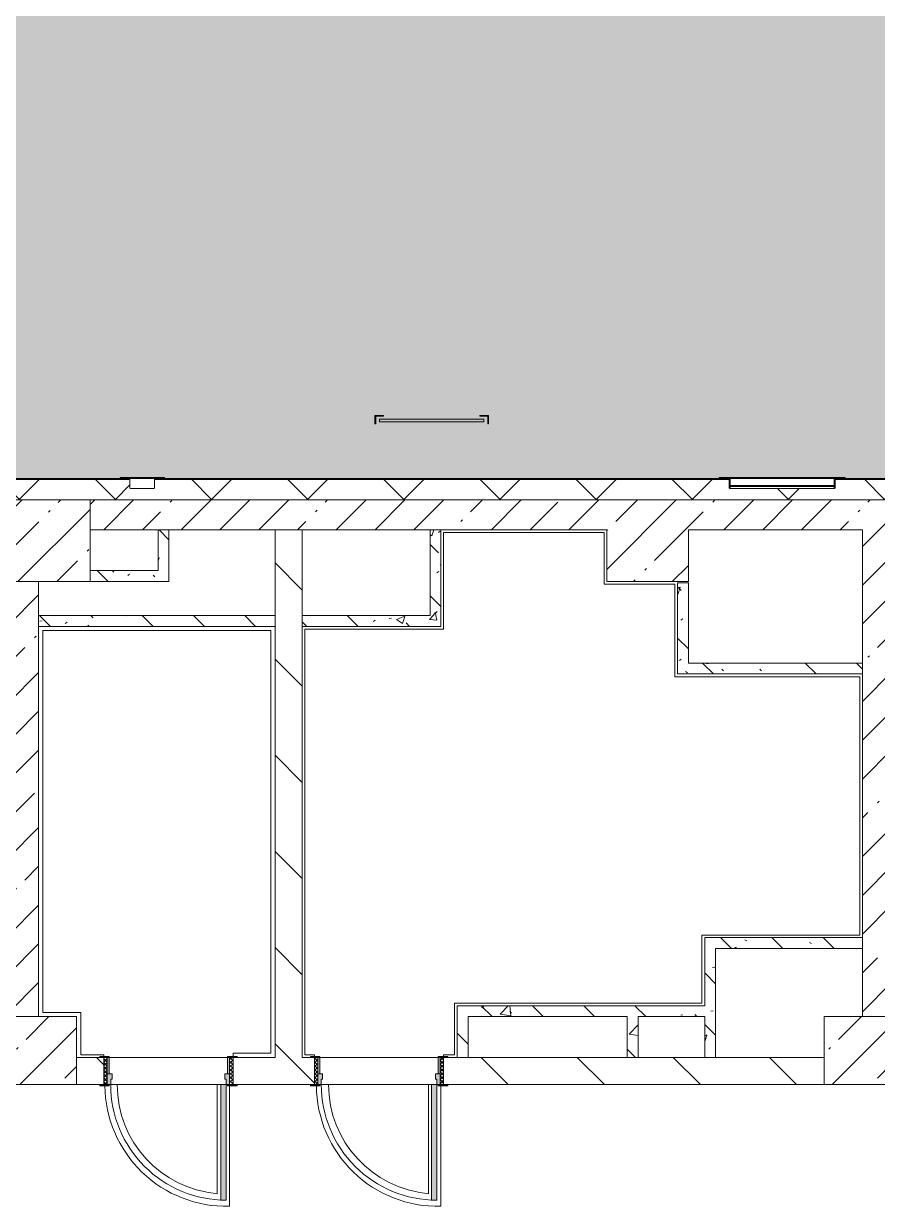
# Model space of a CAD drawing. Header units: millimetres. Extents: x -8624 to 200327, y -8553 to 29000.
# Drawn here: x 13821 to 20100, y 10005 to 18702 of the extents above; entities that cross this region are included whole.
import ezdxf

# ---------------------------------------------------------------- set-up
doc = ezdxf.new("R2010")
doc.units = ezdxf.units.MM
for name, color, linetype, lineweight in [('A-DETL', 7, 'Continuous', 5), ('A-GENM', 7, 'Continuous', 5), ('A-WALL', 7, 'Continuous', 5), ('A-WALL-3', 7, 'Continuous', 9), ('I-WALL', 7, 'Continuous', 5), ('S-COLS', 7, 'Continuous', 5)]:
    doc.layers.add(name, color=color, linetype=linetype, lineweight=lineweight)
doc.layers.add('A-DETL-GENF-1', color=7, linetype='Continuous', lineweight=9, true_color=0xc0c0c0, transparency=0.4)
for name, color, linetype, lineweight, true_color in [('A-DOOR-1', 7, 'Continuous', 5, 0xaaaaaa), ('A-DOOR-2', 7, 'Continuous', 5, 0xe2e2e2), ('A-DOOR-FRAM-1', 7, 'Continuous', 5, 0xe2e2e2), ('A-DOOR-FRAM-2', 7, 'Continuous', 5, 0xaaaaaa), ('A-FLOR-2', 7, 'Continuous', 5, 0xaaaaaa), ('A-GENM-1', 7, 'Continuous', 5, 0x737373), ('A-WALL-1', 7, 'Continuous', 5, 0x737373), ('I-WALL-3', 7, 'Continuous', 5, 0x787878)]:
    doc.layers.add(name, color=color, linetype=linetype, lineweight=lineweight, true_color=true_color)
pattern_1 = [(135, (0, 0), (-353.553, -353.553), [])]
pattern_2 = [(135, (1826.41, 164.685), (-14.14214, -14.14214), []), (225, (1826.41, 164.685), (14.14214, -14.14214), [])]
pattern_3 = [(45, (-296.384, 164.685), (-14.1421, 14.1421), []), (135, (-296.384, 164.685), (-14.1421, -14.1421), [])]
pattern_4 = [(45, (0, 0), (-285.123, 285.123), []), (45, (285.12, 0), (-285.123, 285.123), [504.031, -100.806, 16.764, -84.042])]
pattern_5 = [(135, (0, 0), (-377.171, -377.171), [533.4, -88.9, 17.78, -88.9]), (135, (0, 376.94), (-377.171, -377.171), []), (50, (0, 0), (637.645, -55.787), [66.675, -733.425]), (355, (0, 0), (-123.35, 668.7), [53.34, -586.74]), (100.451, (53.14, -4.65), (514.299, 612.908), [56.665, -623.315]), (46.184, (0, 177.8), (948.776, -147.15), [100.012, -1100.137]), (96.636, (79.1, 165.5), (830.91, 865.997), [84.998, -934.973]), (351.184, (0, 177.8), (830.918, 865.99), [80.01, -880.11]), (21, (88.9, 133.35), (530.651, -357.928), [66.675, -733.425]), (326, (88.9, 133.35), (216.308, 644.658), [53.34, -586.74]), (71.451, (133.1, 103.5), (746.96, 286.724), [56.665, -623.315]), (37.5, (0, 0), (10.8105, 295.9426), [16.764, -562.864, 16.764, -578.866, -588.962]), (37.5, (0, 0), (10.8105, 295.9426), [-1175.258, 16.764, -572.198]), (7.5, (0, 0), (233.869, 350.6318), [16.764, -322.834, 16.764, -549.529, -224.472]), (7.5, (0, 0), (233.869, 350.6318), [-905.891, 16.764, -207.708]), (327.5, (-198.25, 0), (474.5678, -20.0513), [16.764, -205.486, 16.764, -676.656, -920.115]), (327.5, (-198.25, 0), (474.5678, -20.0513), [-915.67, 16.764, -903.351]), (317.5, (-287.15, 0), (518.452, 88.9934), [16.764, -272.161, 16.764, -443.738, -653.415]), (317.5, (-287.15, 0), (518.452, 88.9934), [-749.427, 16.764, -636.651])]

# ---------------------------------------------------------------- blocks, each defined once
blk = doc.blocks.new('BSC_Колонна _Прямоугольная - 600х600-V16-3_1_2_птичка копия 1')
at = {"layer": 'S-COLS'}
h = blk.add_hatch(dxfattribs=at)
h.set_pattern_fill('FP_19', color=256, style=0, pattern_type=2)
h.set_pattern_definition([(45, (-14010, -14900), (-285.123, 285.123), []), (45, (-13724.88, -14900), (-285.123, 285.123), [504.031, -100.806, 16.764, -84.042])])
h.paths.add_polyline_path([(-300, -300), (300, -300), (300, 300), (-300, 300), (-300, 87)])
for p, q in [((300, 300), (-300, 300)), ((-300, 300), (-300, -300)), ((300, -300), (300, 300)), ((-300, -300), (300, -300))]:
    blk.add_line(p, q, dxfattribs=at)
blk = doc.blocks.new('110_Дверь_СКБ_1Ст_Внутренняя1 - Д-7_п__950x2100h_Туалет EW30-32897972-3_1_2_птичка копия 1')
at = {"layer": 'A-DOOR-1'}
h = blk.add_hatch(dxfattribs=at)
h.set_pattern_fill('FP_29', color=256, style=0, pattern_type=2)
h.set_pattern_definition(pattern_2)
h.paths.add_polyline_path([(487.5, 100), (462.5, 100), (462.5, -100), (487.5, -100), (487.5, 27.8)])
at = {"layer": 'A-DOOR-2'}
h = blk.add_hatch(color=256, dxfattribs=at)
h.paths.add_polyline_path([(462.5, 100), (437.5, 100), (437.5, 60), (427.5, 60), (427.5, 20), (462.5, 20), (462.5, 27.8)])
h.paths.add_polyline_path([(-437.5, 100), (-437.5, 20), (-402.5, 20), (-402.5, 60), (-412.5, 60), (-412.5, 100)])
at = {"layer": 'A-DOOR-FRAM-1'}
for points in [[(-412.5, 950), (-412.5, 100), (-372.5, 100), (-372.5, 950)], [(-492.5, 108), (-492.5, 100), (-422.5, 100), (-422.5, 108)], [(517.5, 108), (447.5, 108), (447.5, 100), (517.5, 100)], [(-422.5, 20), (-437.5, 20), (-437.5, -100), (-422.5, -100)], [(462.5, 20), (447.5, 20), (447.5, -100), (462.5, -100)], [(-492.5, -100), (-492.5, -108), (-422.5, -108), (-422.5, -100)], [(447.5, -100), (447.5, -108), (517.5, -108), (517.5, -100)]]:
    blk.add_hatch(color=256, dxfattribs=at).paths.add_polyline_path(points)
at = {"layer": 'A-DOOR-FRAM-2'}
h = blk.add_hatch(dxfattribs=at)
h.set_pattern_fill('FP_30', color=256, style=0, pattern_type=2)
h.set_pattern_definition(pattern_3)
h.paths.add_polyline_path([(-437.5, 100), (-462.5, 100), (-462.5, -100), (-437.5, -100), (-437.5, 27.8)])
at = {"layer": 'A-DOOR-1'}
for p, q in [((-412.5, 950), (-412.5, 100)), ((-372.5, 950), (-412.5, 950)), ((-372.5, 100), (-372.5, 950)), ((-412.5, 100), (-372.5, 100))]:
    blk.add_line(p, q, dxfattribs=at)
blk.add_arc((-412.5, 100), 850, 360, 90, dxfattribs=at)
at = {"layer": 'A-DOOR-FRAM-2'}
for p, q in [((-422.5, 108), (-492.5, 108)), ((-492.5, 108), (-492.5, 100)), ((-492.5, 100), (-422.5, 100)), ((-437.5, 100), (-462.5, 100)), ((-462.5, 100), (-462.5, -100)), ((-412.5, 100), (-437.5, 100)), ((-437.5, 100), (-437.5, 20)), ((-437.5, -100), (-437.5, 100)), ((-422.5, 100), (-437.5, 100)), ((-437.5, 100), (-437.5, 99)), ((-437.5, 99), (-422.5, 99)), ((-422.5, 100), (-422.5, 108)), ((-422.5, 99), (-422.5, 100)), ((-412.5, 60), (-412.5, 100)), ((437.5, 100), (437.5, 60)), ((462.5, 100), (437.5, 100)), ((517.5, 108), (447.5, 108)), ((447.5, 108), (447.5, 100)), ((462.5, 100), (447.5, 100)), ((447.5, 100), (447.5, 99)), ((447.5, 100), (517.5, 100)), ((447.5, 99), (462.5, 99)), ((462.5, 20), (462.5, 100)), ((487.5, 100), (462.5, 100)), ((462.5, 100), (462.5, -100)), ((462.5, 99), (462.5, 100)), ((487.5, -100), (487.5, 100)), ((517.5, 100), (517.5, 108)), ((-437.5, 20), (-402.5, 20)), ((-422.5, 20), (-437.5, 20)), ((-437.5, 20), (-437.5, -100)), ((-422.5, -100), (-422.5, 20)), ((-402.5, 60), (-412.5, 60)), ((-402.5, 20), (-402.5, 60)), ((437.5, 60), (427.5, 60)), ((427.5, 60), (427.5, 20)), ((427.5, 20), (462.5, 20)), ((462.5, 20), (447.5, 20)), ((447.5, 20), (447.5, -100)), ((462.5, -100), (462.5, 20)), ((-422.5, -100), (-492.5, -100)), ((-492.5, -100), (-492.5, -108)), ((-492.5, -108), (-422.5, -108)), ((-462.5, -100), (-437.5, -100)), ((-437.5, -100), (-422.5, -100)), ((-422.5, -108), (-422.5, -100)), ((447.5, -100), (462.5, -100)), ((517.5, -100), (447.5, -100)), ((447.5, -100), (447.5, -108)), ((447.5, -108), (517.5, -108)), ((462.5, -100), (487.5, -100)), ((517.5, -108), (517.5, -100))]:
    blk.add_line(p, q, dxfattribs=at)
blk = doc.blocks.new('110_Дверь_СКБ_1Ст_Внутренняя1 - Д-7_п__950x2100h_Туалет-32491181-3_1_2_птичка копия 1')
at = {"layer": 'A-DOOR-1'}
h = blk.add_hatch(dxfattribs=at)
h.set_pattern_fill('FP_29', color=256, style=0, pattern_type=2)
h.set_pattern_definition(pattern_2)
h.paths.add_polyline_path([(487.5, 100), (462.5, 100), (462.5, -100), (487.5, -100)])
at = {"layer": 'A-DOOR-2'}
h = blk.add_hatch(color=256, dxfattribs=at)
h.paths.add_polyline_path([(437.5, 100), (437.5, 60), (427.5, 60), (427.5, 20), (462.5, 20), (462.5, 100)])
h.paths.add_polyline_path([(-437.5, 100), (-437.5, 20), (-402.5, 20), (-402.5, 60), (-412.5, 60), (-412.5, 100)])
at = {"layer": 'A-DOOR-FRAM-1'}
for points in [[(-412.5, 950), (-412.5, 100), (-372.5, 100), (-372.5, 950)], [(-492.5, 108), (-492.5, 100), (-422.5, 100), (-422.5, 108)], [(517.5, 108), (447.5, 108), (447.5, 100), (517.5, 100)], [(-422.5, 20), (-437.5, 20), (-437.5, -100), (-422.5, -100)], [(462.5, 20), (447.5, 20), (447.5, -100), (462.5, -100)], [(-492.5, -100), (-492.5, -108), (-422.5, -108), (-422.5, -100)], [(447.5, -100), (447.5, -108), (517.5, -108), (517.5, -100)]]:
    blk.add_hatch(color=256, dxfattribs=at).paths.add_polyline_path(points)
at = {"layer": 'A-DOOR-FRAM-2'}
h = blk.add_hatch(dxfattribs=at)
h.set_pattern_fill('FP_30', color=256, style=0, pattern_type=2)
h.set_pattern_definition(pattern_3)
h.paths.add_polyline_path([(-437.5, 100), (-462.5, 100), (-462.5, -100), (-437.5, -100), (-437.5, 27.8)])
at = {"layer": 'A-DOOR-1'}
for p, q in [((-412.5, 950), (-412.5, 100)), ((-372.5, 950), (-412.5, 950)), ((-372.5, 100), (-372.5, 950)), ((-412.5, 100), (-372.5, 100))]:
    blk.add_line(p, q, dxfattribs=at)
blk.add_arc((-412.5, 100), 850, 360, 90, dxfattribs=at)
at = {"layer": 'A-DOOR-FRAM-2'}
for p, q in [((-422.5, 108), (-492.5, 108)), ((-492.5, 108), (-492.5, 100)), ((-492.5, 100), (-422.5, 100)), ((-437.5, 100), (-462.5, 100)), ((-462.5, 100), (-462.5, -100)), ((-412.5, 100), (-437.5, 100)), ((-437.5, 100), (-437.5, 20)), ((-437.5, -100), (-437.5, 100)), ((-422.5, 100), (-437.5, 100)), ((-437.5, 100), (-437.5, 99)), ((-437.5, 99), (-422.5, 99)), ((-422.5, 100), (-422.5, 108)), ((-422.5, 99), (-422.5, 100)), ((-412.5, 60), (-412.5, 100)), ((437.5, 100), (437.5, 60)), ((462.5, 100), (437.5, 100)), ((517.5, 108), (447.5, 108)), ((447.5, 108), (447.5, 100)), ((462.5, 100), (447.5, 100)), ((447.5, 100), (447.5, 99)), ((447.5, 100), (517.5, 100)), ((447.5, 99), (462.5, 99)), ((462.5, 20), (462.5, 100)), ((487.5, 100), (462.5, 100)), ((462.5, 100), (462.5, -100)), ((462.5, 99), (462.5, 100)), ((487.5, -100), (487.5, 100)), ((517.5, 100), (517.5, 108)), ((-437.5, 20), (-402.5, 20)), ((-422.5, 20), (-437.5, 20)), ((-437.5, 20), (-437.5, -100)), ((-422.5, -100), (-422.5, 20)), ((-402.5, 60), (-412.5, 60)), ((-402.5, 20), (-402.5, 60)), ((437.5, 60), (427.5, 60)), ((427.5, 60), (427.5, 20)), ((427.5, 20), (462.5, 20)), ((462.5, 20), (447.5, 20)), ((447.5, 20), (447.5, -100)), ((462.5, -100), (462.5, 20)), ((-422.5, -100), (-492.5, -100)), ((-492.5, -100), (-492.5, -108)), ((-492.5, -108), (-422.5, -108)), ((-462.5, -100), (-437.5, -100)), ((-437.5, -100), (-422.5, -100)), ((-422.5, -108), (-422.5, -100)), ((447.5, -100), (462.5, -100)), ((517.5, -100), (447.5, -100)), ((447.5, -100), (447.5, -108)), ((447.5, -108), (517.5, -108)), ((462.5, -100), (487.5, -100)), ((517.5, -108), (517.5, -100))]:
    blk.add_line(p, q, dxfattribs=at)
blk = doc.blocks.new('BSC_Колонна _Прямоугольная - 500х500-V52-3_1_2_птичка копия 1')
at = {"layer": 'S-COLS'}
h = blk.add_hatch(dxfattribs=at)
h.set_pattern_fill('FP_62', color=256, style=0, pattern_type=2)
h.set_pattern_definition([(45, (-19960, -11150), (-285.123, 285.123), []), (45, (-19674.88, -11150), (-285.123, 285.123), [504.031, -100.806, 16.764, -84.042])])
h.paths.add_polyline_path([(-250, -250), (250, -250), (250, 250), (-250, 250)])
for p, q in [((250, 250), (-250, 250)), ((-250, 250), (-250, -250)), ((250, -250), (250, 250)), ((-250, -250), (250, -250))]:
    blk.add_line(p, q, dxfattribs=at)
blk = doc.blocks.new('BSC_Колонна _Прямоугольная - 500х500-V114-3_1_2_птичка копия 1')
at = {"layer": 'S-COLS'}
h = blk.add_hatch(dxfattribs=at)
h.set_pattern_fill('FP_85', color=256, style=0, pattern_type=2)
h.set_pattern_definition([(45, (-13960, -11150), (-285.123, 285.123), []), (45, (-13674.88, -11150), (-285.123, 285.123), [504.031, -100.806, 16.764, -84.042])])
h.paths.add_polyline_path([(-250, -250), (250, -250), (250, 250), (-250, 250)])
for p, q in [((250, 250), (-250, 250)), ((-250, 250), (-250, -250)), ((250, -250), (250, 250)), ((-250, -250), (250, -250))]:
    blk.add_line(p, q, dxfattribs=at)
blk = doc.blocks.new('ОМ_Арматурный стержень_Форма 1 - ОМ_Арматурный стержень_Форма 1-22194821-3_1_2_птичка копия 1')
at = {"layer": 'A-GENM-1'}
for p, q in [((17206.2, 15793), (16438.2, 15793)), ((16438.2, 15784), (16438.2, 15793)), ((16438.2, 15775), (16438.2, 15784)), ((16438.2, 15775), (17206.2, 15775)), ((17206.2, 15793), (17206.2, 15784)), ((17206.2, 15784), (17206.2, 15775))]:
    blk.add_line(p, q, dxfattribs=at)
blk = doc.blocks.new('ОМ_Уголок_ГОСТ 8509-93 - ОМ_Уголок_ГОСТ 8509-93-22194824-3_1_2_птичка копия 1')
at = {"layer": 'A-GENM-1'}
for p, q in [((16404.4, 15821.5), (16404.4, 15758.5)), ((16467.4, 15821.5), (16404.4, 15821.5)), ((16404.4, 15758.5), (16410.4, 15758.5)), ((16410.4, 15758.5), (16410.4, 15815.5)), ((16410.4, 15815.5), (16467.4, 15815.5)), ((16467.4, 15815.5), (16467.4, 15821.5))]:
    blk.add_line(p, q, dxfattribs=at)
blk = doc.blocks.new('ОМ_Уголок_ГОСТ 8509-93 - ОМ_Уголок_ГОСТ 8509-93-V118-3_1_2_птичка копия 1')
at = {"layer": 'A-GENM-1'}
for p, q in [((17240, 15821.5), (17177, 15821.5)), ((17177, 15821.5), (17177, 15815.5)), ((17177, 15815.5), (17234, 15815.5)), ((17234, 15815.5), (17234, 15758.5)), ((17234, 15758.5), (17240, 15758.5)), ((17240, 15758.5), (17240, 15821.5))]:
    blk.add_line(p, q, dxfattribs=at)
blk = doc.blocks.new('Полоса с поворотом - Полоса с поворотом-23831104-3_1_2_птичка копия 1')
at = {"layer": 'A-GENM'}
for p, q in [((19783, 15306.4), (19017, 15306.4)), ((19017, 15297.9), (19783, 15297.9))]:
    blk.add_line(p, q, dxfattribs=at)
at = {"layer": 'A-GENM-1'}
blk.add_line((19017, 15363), (19783, 15363), dxfattribs=at)
blk = doc.blocks.new('Уголок вложенный - Уголок вложенный-23831105-3_1_2_птичка копия 1')
at = {"layer": 'A-GENM'}
for p, q in [((29237, 15288), (29237, 15349)), ((29244, 15358), (29244, 15285)), ((29244, 15285), (29240, 15285))]:
    blk.add_line(p, q, dxfattribs=at)
at = {"layer": 'A-GENM', "flags": 128}
for points in [[(29237, 15349), (29236.8, 15351), (29236.1, 15352.9), (29235, 15354.6), (29233.6, 15356), (29231.9, 15357.1), (29230, 15357.8), (29228, 15358)], [(29240, 15285), (29239.3, 15285.1), (29238.7, 15285.3), (29238.1, 15285.7), (29237.7, 15286.1), (29237.3, 15286.7), (29237.1, 15287.3), (29237, 15288)]]:
    blk.add_lwpolyline(points, dxfattribs=at)
at = {"layer": 'A-GENM-1'}
for p, q in [((29164, 15365), (29244, 15365)), ((29164, 15361), (29164, 15365)), ((29228, 15358), (29167, 15358)), ((29244, 15365), (29244, 15358))]:
    blk.add_line(p, q, dxfattribs=at)
at = {"layer": 'A-GENM-1', "flags": 128}
blk.add_lwpolyline([(29167, 15358), (29166.3, 15358.1), (29165.7, 15358.3), (29165.1, 15358.7), (29164.7, 15359.1), (29164.3, 15359.7), (29164.1, 15360.3), (29164, 15361)], dxfattribs=at)
blk = doc.blocks.new('Уголок вложенный - Уголок вложенный-V127-3_1_2_птичка копия 1')
at = {"layer": 'A-GENM'}
for p, q in [((30010, 15285), (30010, 15358)), ((30017, 15349), (30017, 15288)), ((30014, 15285), (30010, 15285))]:
    blk.add_line(p, q, dxfattribs=at)
at = {"layer": 'A-GENM', "flags": 128}
for points in [[(30026, 15358), (30024, 15357.8), (30022.1, 15357.1), (30020.4, 15356), (30019, 15354.6), (30017.9, 15352.9), (30017.2, 15351), (30017, 15349)], [(30017, 15288), (30016.9, 15287.3), (30016.7, 15286.7), (30016.3, 15286.1), (30015.9, 15285.7), (30015.3, 15285.3), (30014.7, 15285.1), (30014, 15285)]]:
    blk.add_lwpolyline(points, dxfattribs=at)
at = {"layer": 'A-GENM-1'}
for p, q in [((30010, 15365), (30090, 15365)), ((30010, 15358), (30010, 15365)), ((30087, 15358), (30026, 15358)), ((30090, 15365), (30090, 15361))]:
    blk.add_line(p, q, dxfattribs=at)
at = {"layer": 'A-GENM-1', "flags": 128}
blk.add_lwpolyline([(30090, 15361), (30089.9, 15360.3), (30089.7, 15359.7), (30089.3, 15359.1), (30088.9, 15358.7), (30088.3, 15358.3), (30087.7, 15358.1), (30087, 15358)], dxfattribs=at)
blk = doc.blocks.new('Уголок вложенный - Уголок вложенный-V128-3_1_2_птичка копия 1')
at = {"layer": 'A-GENM'}
blk.add_line((30010, 15285), (29244, 15285), dxfattribs=at)
at = {"layer": 'A-GENM', "flags": 128}
for points in [[(29237, 15349), (29236.8, 15351), (29236.1, 15352.9), (29235, 15354.6), (29233.6, 15356), (29231.9, 15357.1), (29230, 15357.8), (29228, 15358)], [(30026, 15358), (30024, 15357.8), (30022.1, 15357.1), (30020.4, 15356), (30019, 15354.6), (30017.9, 15352.9), (30017.2, 15351), (30017, 15349)]]:
    blk.add_lwpolyline(points, dxfattribs=at)
at = {"layer": 'A-GENM-1'}
blk.add_line((29244, 15365), (30010, 15365), dxfattribs=at)
blk = doc.blocks.new('Уголок вложенный - Уголок вложенный-23964580-3_1_2_птичка копия 1')
at = {"layer": 'A-GENM'}
for p, q in [((14603, 15288), (14603, 15349)), ((14610, 15285), (14606, 15285))]:
    blk.add_line(p, q, dxfattribs=at)
at = {"layer": 'A-GENM', "flags": 128}
for points in [[(14603, 15349), (14602.8, 15351), (14602.1, 15352.9), (14601, 15354.6), (14599.6, 15356), (14597.9, 15357.1), (14596, 15357.8), (14594, 15358)], [(14606, 15285), (14605.3, 15285.1), (14604.7, 15285.3), (14604.1, 15285.7), (14603.7, 15286.1), (14603.3, 15286.7), (14603.1, 15287.3), (14603, 15288)]]:
    blk.add_lwpolyline(points, dxfattribs=at)
at = {"layer": 'A-GENM-1'}
for p, q in [((14530, 15361), (14530, 15365)), ((14594, 15358), (14533, 15358))]:
    blk.add_line(p, q, dxfattribs=at)
at = {"layer": 'A-GENM-1', "flags": 128}
blk.add_lwpolyline([(14533, 15358), (14532.3, 15358.1), (14531.7, 15358.3), (14531.1, 15358.7), (14530.7, 15359.1), (14530.3, 15359.7), (14530.1, 15360.3), (14530, 15361)], dxfattribs=at)
blk = doc.blocks.new('Уголок вложенный - Уголок вложенный-V137-3_1_2_птичка копия 1')
at = {"layer": 'A-GENM'}
for p, q in [((14783, 15349), (14783, 15288)), ((14780, 15285), (14776, 15285))]:
    blk.add_line(p, q, dxfattribs=at)
at = {"layer": 'A-GENM', "flags": 128}
for points in [[(14792, 15358), (14790, 15357.8), (14788.1, 15357.1), (14786.4, 15356), (14785, 15354.6), (14783.9, 15352.9), (14783.2, 15351), (14783, 15349)], [(14783, 15288), (14782.9, 15287.3), (14782.7, 15286.7), (14782.3, 15286.1), (14781.9, 15285.7), (14781.3, 15285.3), (14780.7, 15285.1), (14780, 15285)]]:
    blk.add_lwpolyline(points, dxfattribs=at)
at = {"layer": 'A-GENM-1'}
for p, q in [((14853, 15358), (14792, 15358)), ((14856, 15365), (14856, 15361))]:
    blk.add_line(p, q, dxfattribs=at)
at = {"layer": 'A-GENM-1', "flags": 128}
blk.add_lwpolyline([(14856, 15361), (14855.9, 15360.3), (14855.7, 15359.7), (14855.3, 15359.1), (14854.9, 15358.7), (14854.3, 15358.3), (14853.7, 15358.1), (14853, 15358)], dxfattribs=at)
blk = doc.blocks.new('Уголок вложенный - Уголок вложенный-V138-3_1_2_птичка копия 1')
at = {"layer": 'A-GENM'}
blk.add_line((14776, 15285), (14610, 15285), dxfattribs=at)
at = {"layer": 'A-GENM', "flags": 128}
for points in [[(14597.9, 15357.1), (14596, 15357.8), (14594, 15358)], [(14792, 15358), (14790, 15357.8), (14788.1, 15357.1)]]:
    blk.add_lwpolyline(points, dxfattribs=at)
blk = doc.blocks.new('Уголок вложенный - Уголок вложенный-V139-3_1_2_птичка копия 1')
at = {"layer": 'A-GENM'}
for p, q in [((14603, 15349), (14603, 15288)), ((14783, 15288), (14783, 15349)), ((14606, 15285), (14780, 15285))]:
    blk.add_line(p, q, dxfattribs=at)
at = {"layer": 'A-GENM', "flags": 128}
for points in [[(14594, 15358), (14596, 15357.8), (14597.9, 15357.1), (14599.6, 15356), (14601, 15354.6), (14602.1, 15352.9), (14602.8, 15351), (14603, 15349)], [(14783, 15349), (14783.2, 15351), (14783.9, 15352.9), (14785, 15354.6), (14786.4, 15356), (14788.1, 15357.1), (14790, 15357.8), (14792, 15358)], [(14603, 15288), (14603.1, 15287.3), (14603.3, 15286.7), (14603.7, 15286.1), (14604.1, 15285.7), (14604.7, 15285.3), (14605.3, 15285.1), (14606, 15285)], [(14780, 15285), (14780.7, 15285.1), (14781.3, 15285.3), (14781.9, 15285.7), (14782.3, 15286.1), (14782.7, 15286.7), (14782.9, 15287.3), (14783, 15288)]]:
    blk.add_lwpolyline(points, dxfattribs=at)
at = {"layer": 'A-GENM-1'}
for p, q in [((14530, 15365), (14856, 15365)), ((14530, 15365), (14530, 15361)), ((14533, 15358), (14853, 15358)), ((14856, 15361), (14856, 15365))]:
    blk.add_line(p, q, dxfattribs=at)
at = {"layer": 'A-GENM-1', "flags": 128}
for points in [[(14530, 15361), (14530.1, 15360.3), (14530.3, 15359.7), (14530.7, 15359.1), (14531.1, 15358.7), (14531.7, 15358.3), (14532.3, 15358.1), (14533, 15358)], [(14853, 15358), (14853.7, 15358.1), (14854.3, 15358.3), (14854.9, 15358.7), (14855.3, 15359.1), (14855.7, 15359.7), (14855.9, 15360.3), (14856, 15361)]]:
    blk.add_lwpolyline(points, dxfattribs=at)

msp = doc.modelspace()

# ---------------------------------------------------------------- hatches: boundary and pattern name
at = {"layer": 'A-DETL-GENF-1'}
msp.add_hatch(color=256, dxfattribs=at).paths.add_polyline_path([(-295.9, 14774.9), (-268, 14774.9), (-268, 15358), (38760, 15358), (38760, 23888.3), (33928.1, 23888.3), (33928.1, 27398.1), (-2409.1, 27398.1), (-2409.1, 14774.9), (-740.4, 14774.9)])
at = {"layer": 'A-WALL'}
h = msp.add_hatch(dxfattribs=at)
h.set_pattern_fill('FP_27', color=256, style=0, pattern_type=2)
h.set_pattern_definition([(45, (0, 0), (-353.5534, 353.5534), []), (135, (0, 0), (-353.5534, -353.5534), [])])
h.paths.add_polyline_path([(25603.3, 15200), (32110, 15200), (32110, 15350), (30017, 15349), (30017, 15288), (30010, 15285), (29237, 15288), (29237, 15350), (25610.3, 15349), (25610.3, 15288), (25603.3, 15285), (24430.3, 15288), (24430.3, 15350), (19790, 15349), (19790, 15288), (19783, 15285), (19010, 15288), (19010, 15350), (14783, 15349), (14783, 15288), (14776, 15285), (14603, 15288), (14602.8, 15350), (12860, 15350), (12860, 15200), (25594, 15200)])
h.paths.add_polyline_path([(38310.1, 15200), (38310.1, 15350), (37810, 15350), (37810, 15200), (37929.2, 15200)])
h.paths.add_polyline_path([(35410, 15200), (35410, 15350), (34660, 15350), (34660, 15200), (34817.9, 15200)])
h.paths.add_polyline_path([(33040, 15200), (33240, 15200), (33235, 15350), (33010, 15350), (33010, 15200)])
h.paths.add_polyline_path([(4660, 15200), (6760, 15200), (6760, 15350), (40, 15350), (40, 15293), (-110, 15293), (-110, 15200), (4593.3, 15200)])
h.paths.add_polyline_path([(8260, 15200), (8260, 15350), (7660, 15350), (7660, 15200), (8149.2, 15200)])
h.paths.add_polyline_path([(9160, 15200), (9760, 15200), (9760, 15350), (9160, 15350)])
h.paths.add_polyline_path([(33760, 15200), (33760, 15350), (33610, 15350), (33610, 15200)])
at = {"layer": 'I-WALL'}
h = msp.add_hatch(dxfattribs=at)
h.set_pattern_fill('FP_23', color=256, style=0, pattern_type=2)
h.set_pattern_definition(pattern_4)
h.paths.add_polyline_path([(21910, 14980), (21910, 15200), (18710.3, 15200), (18710.3, 14980), (20594.6, 14980)])
h.paths.add_polyline_path([(14310, 14980), (18110.3, 14980), (18110.3, 15200), (14310, 15200), (14310, 14987)])
h.paths.add_polyline_path([(32110, 14980), (32110, 15200), (30610, 15200), (30610, 14980), (31761.2, 14980)])
h.paths.add_polyline_path([(30010, 14980), (30010, 15200), (26410, 15200), (26410, 14980), (29484.1, 14980)])
h.paths.add_polyline_path([(22510, 14980), (25810, 14980), (25810, 15200), (22510, 15200), (22510, 15022.5)])
h = msp.add_hatch(dxfattribs=at)
h.set_pattern_fill('FP_26', color=256, style=0, pattern_type=2)
h.set_pattern_definition(pattern_1)
h.paths.add_polyline_path([(15705.3, 11100), (15870, 11100), (15870, 14980), (15670, 14980), (15670, 11100)])
h = msp.add_hatch(dxfattribs=at)
h.set_pattern_fill('FP_23', color=256, style=0, pattern_type=2)
h.set_pattern_definition(pattern_4)
h.paths.add_polyline_path([(20210, 11400), (20210, 14980), (19990, 14980), (19990, 11400)])
h = msp.add_hatch(dxfattribs=at)
h.set_pattern_fill('FP_23', color=256, style=0, pattern_type=2)
h.set_pattern_definition(pattern_4)
h.paths.add_polyline_path([(13711, 11400), (13931, 11400), (13931, 14600), (13711, 14600), (13711, 11545.7)])
h = msp.add_hatch(dxfattribs=at)
h.set_pattern_fill('FP_26', color=256, style=0, pattern_type=2)
h.set_pattern_definition(pattern_1)
h.paths.add_polyline_path([(19710, 10900), (19705.6, 11100), (16910, 11100), (16910, 10900), (19705.6, 10900)])
h.paths.add_polyline_path([(15391, 10900), (15960, 10900), (15960, 11100), (15361, 11100), (15361, 10900)])
h.paths.add_polyline_path([(14381, 10900), (14411, 10900), (14411, 11100), (14210, 11100), (14210, 10900), (14371.9, 10900)])
at = {"layer": 'I-WALL-3'}
h = msp.add_hatch(dxfattribs=at)
h.set_pattern_fill('FP_33', color=256, style=0, pattern_type=2)
h.set_pattern_definition(pattern_5)
h.paths.add_polyline_path([(14890, 14680), (14890, 14980), (14810, 14980), (14810, 14680)])
h = msp.add_hatch(dxfattribs=at)
h.set_pattern_fill('FP_33', color=256, style=0, pattern_type=2)
h.set_pattern_definition(pattern_5)
h.paths.add_polyline_path([(16890, 14350), (16890, 14980), (16810, 14980), (16810, 14350)])
h = msp.add_hatch(dxfattribs=at)
h.set_pattern_fill('FP_33', color=256, style=0, pattern_type=2)
h.set_pattern_definition(pattern_5)
h.paths.add_polyline_path([(14310, 14600), (14890, 14600), (14890, 14680), (14310, 14680)])
h = msp.add_hatch(dxfattribs=at)
h.set_pattern_fill('FP_33', color=256, style=0, pattern_type=2)
h.set_pattern_definition(pattern_5)
h.paths.add_polyline_path([(18710.3, 13920), (18710.3, 14590), (18630.3, 14590), (18630.3, 13920)])
h = msp.add_hatch(dxfattribs=at)
h.set_pattern_fill('FP_33', color=256, style=0, pattern_type=2)
h.set_pattern_definition(pattern_5)
h.paths.add_polyline_path([(15670, 14270), (15670, 14350), (13931, 14350), (13931, 14270), (15260.8, 14270)])
h = msp.add_hatch(dxfattribs=at)
h.set_pattern_fill('FP_33', color=256, style=0, pattern_type=2)
h.set_pattern_definition(pattern_5)
h.paths.add_polyline_path([(15870, 14270), (16890, 14270), (16890, 14350), (15870, 14350)])
h = msp.add_hatch(dxfattribs=at)
h.set_pattern_fill('FP_33', color=256, style=0, pattern_type=2)
h.set_pattern_definition(pattern_5)
h.paths.add_polyline_path([(19990, 13920), (19990, 14000), (18710.3, 14000), (18710.3, 13920), (18816.6, 13920)])
h = msp.add_hatch(dxfattribs=at)
h.set_pattern_fill('FP_33', color=256, style=0, pattern_type=2)
h.set_pattern_definition(pattern_5)
h.paths.add_polyline_path([(18910, 11100), (18910, 11981.9), (18830, 11981.9), (18830, 11100)])
h = msp.add_hatch(dxfattribs=at)
h.set_pattern_fill('FP_33', color=256, style=0, pattern_type=2)
h.set_pattern_definition(pattern_5)
h.paths.add_polyline_path([(19990, 11901.9), (19990, 11981.9), (18910, 11981.9), (18910, 11901.9)])
h = msp.add_hatch(dxfattribs=at)
h.set_pattern_fill('FP_33', color=256, style=0, pattern_type=2)
h.set_pattern_definition(pattern_5)
h.paths.add_polyline_path([(17090, 11100), (17090, 11480), (17010, 11480), (17010, 11100), (17038.7, 11100)])
h = msp.add_hatch(dxfattribs=at)
h.set_pattern_fill('FP_33', color=256, style=0, pattern_type=2)
h.set_pattern_definition(pattern_5)
h.paths.add_polyline_path([(18830, 11400), (18830, 11480), (17090, 11480), (17090, 11400), (18816.6, 11400)])
h = msp.add_hatch(dxfattribs=at)
h.set_pattern_fill('FP_33', color=256, style=0, pattern_type=2)
h.set_pattern_definition(pattern_5)
h.paths.add_polyline_path([(18340, 11100), (18340, 11400), (18260, 11400), (18260, 11100)])
at = {"layer": 'S-COLS'}
h = msp.add_hatch(dxfattribs=at)
h.set_pattern_fill('FP_23', color=256, style=0, pattern_type=2)
h.set_pattern_definition(pattern_4)
h.paths.add_polyline_path([(18110.3, 14600), (18710.3, 14600), (18710.3, 15200), (18110.3, 15200), (18110.3, 14980)])

# ---------------------------------------------------------------- linework, layer by layer
at = {"layer": 'A-DETL'}
msp.add_line((-268, 15358), (38310.1, 15358), dxfattribs=at)
at = {"layer": 'A-FLOR-2'}
for p, q in [((18090.3, 14960), (16910, 14960)), ((16910, 14960), (16910, 14250)), ((18090.3, 14580), (18090.3, 14960)), ((18610.3, 14580), (18090.3, 14580)), ((18610.3, 13900), (18610.3, 14580)), ((15639, 14239), (13962, 14239)), ((13962, 14239), (13962, 11431)), ((15639, 11131), (15639, 14239)), ((16910, 14250), (15890, 14250)), ((15890, 14250), (15890, 11120)), ((19970, 13900), (18610.3, 13900)), ((19970, 12000), (19970, 13900)), ((18810, 11500), (18810, 12000)), ((18810, 12000), (19970, 12000)), ((16990, 11120), (16990, 11500)), ((16990, 11500), (18810, 11500)), ((13962, 11431), (14241, 11431)), ((14241, 11431), (14241, 11120)), ((14241, 11120), (14411, 11120)), ((14411, 11120), (14411, 11108)), ((15361, 11108), (15361, 11131)), ((15361, 11131), (15639, 11131)), ((15890, 11120), (15960, 11120)), ((15960, 11120), (15960, 11108)), ((16910, 11108), (16910, 11120)), ((16910, 11120), (16990, 11120)), ((14508.9, 10899.9), (14451, 10899.9)), ((14461, 10901.4), (15311, 10901.4)), ((15271, 10899.9), (15243.9, 10899.9)), ((15243.9, 10899.9), (15243.9, 10097.9)), ((15321, 10899.9), (15311, 10899.9)), ((15333.9, 10005.1), (15333.9, 10892)), ((16063.9, 10899.9), (16000, 10899.9)), ((16010, 10900), (16820, 10900)), ((16820, 10899.9), (16798.9, 10899.9)), ((16798.9, 10899.9), (16798.9, 10097.9)), ((16870, 10899.9), (16860, 10899.9)), ((16888.9, 10005.1), (16888.9, 10892))]:
    msp.add_line(p, q, dxfattribs=at)
for centre, radius, start, end in [((15313.9, 10899.9), 895, 180.50534, 271.28046), ((15313.9, 10899.9), 805, 180, 265.01146), ((16868.9, 10899.9), 895, 180.50534, 271.28046), ((16868.9, 10899.9), 805, 180, 265.01146)]:
    msp.add_arc(centre, radius, start, end, dxfattribs=at)
at = {"layer": 'A-WALL'}
msp.add_line((14310, 15200), (21910, 15200), dxfattribs=at)
at = {"layer": 'A-WALL-1'}
for p, q in [((14533, 15358), (40, 15358)), ((14606.9, 15358), (14594, 15358)), ((14792, 15358), (14779.1, 15358)), ((18940, 15358), (14853, 15358)), ((19013.9, 15358), (19001, 15358)), ((19799, 15358), (19786.1, 15358)), ((24360.3, 15358), (19860, 15358))]:
    msp.add_line(p, q, dxfattribs=at)
at = {"layer": 'A-WALL-3'}
for p, q in [((14602, 15353), (12860, 15353)), ((14602.9, 15350), (12860, 15350)), ((19010.4, 15350), (14783.1, 15350)), ((19011.7, 15353), (14784, 15353)), ((24432, 15353), (19788.2, 15353)), ((24430.7, 15350), (19789.6, 15350)), ((18110.3, 15200), (14310, 15200)), ((21910, 15200), (18710.3, 15200)), ((14890, 14980), (14810, 14980)), ((15870, 14980), (15670, 14980)), ((16890, 14980), (16810, 14980)), ((13931, 14350), (13931, 14270)), ((15670, 14270), (15670, 14350)), ((15870, 14350), (15870, 14270)), ((19990, 13920), (19990, 14000)), ((19990, 11901.9), (19990, 11981.9)), ((17010, 11100), (17090, 11100)), ((18260, 11100), (18340, 11100)), ((18830, 11100), (18910, 11100))]:
    msp.add_line(p, q, dxfattribs=at)
at = {"layer": 'I-WALL'}
for p, q in [((14310, 14980), (14810, 14980)), ((14810, 14980), (14810, 14680)), ((14890, 14980), (15670, 14980)), ((14890, 14600), (14890, 14980)), ((15670, 14980), (15670, 14350)), ((15870, 14350), (15870, 14980)), ((15870, 14980), (16810, 14980)), ((16810, 14980), (16810, 14350)), ((16890, 14270), (16890, 14980)), ((16890, 14980), (18110.3, 14980)), ((18710.3, 14980), (19990, 14980)), ((19990, 14980), (19990, 14000)), ((14810, 14680), (14310, 14680)), ((13931, 14350), (13931, 14600)), ((14310, 14600), (14890, 14600)), ((18630.3, 14590), (18630.3, 13920)), ((18710.3, 14590), (18630.3, 14590)), ((18710.3, 14000), (18710.3, 14590)), ((15670, 14350), (13931, 14350)), ((13931, 14270), (15670, 14270)), ((13931, 11400), (13931, 14270)), ((15670, 14270), (15670, 11100)), ((16810, 14350), (15870, 14350)), ((15870, 11100), (15870, 14270)), ((15870, 14270), (16890, 14270)), ((18630.3, 13920), (19990, 13920)), ((19990, 14000), (18710.3, 14000)), ((19990, 13920), (19990, 11981.9)), ((18830, 11981.9), (18830, 11480)), ((19990, 11981.9), (18830, 11981.9)), ((18910, 11100), (18910, 11901.9)), ((18910, 11901.9), (19990, 11901.9)), ((19990, 11901.9), (19990, 11400)), ((17010, 11480), (17010, 11100)), ((18830, 11480), (17010, 11480)), ((17090, 11100), (17090, 11400)), ((17090, 11400), (18260, 11400)), ((18260, 11400), (18260, 11100)), ((18340, 11400), (18830, 11400)), ((18340, 11100), (18340, 11400)), ((18830, 11400), (18830, 11100)), ((14381, 11100), (14210, 11100)), ((14451, 11100), (15321, 11100)), ((15670, 11100), (15391, 11100)), ((15930, 11100), (15870, 11100)), ((16000, 11100), (16870, 11100)), ((17010, 11100), (16940, 11100)), ((18260, 11100), (17090, 11100)), ((18830, 11100), (18340, 11100)), ((19705.6, 11100), (18910, 11100)), ((14210, 10900), (14381, 10900)), ((15271, 10900), (14461, 10900)), ((15391, 10900), (15930, 10900)), ((16820, 10900), (16010, 10900)), ((16940, 10900), (19705.6, 10900))]:
    msp.add_line(p, q, dxfattribs=at)
at = {"layer": 'S-COLS'}
for p, q in [((18710.3, 15200), (18110.3, 15200)), ((18110.3, 14980), (18110.3, 14600)), ((18710.3, 14600), (18710.3, 14980)), ((18110.3, 14600), (18710.3, 14600))]:
    msp.add_line(p, q, dxfattribs=at)

# ---------------------------------------------------------------- block references
at = {"layer": 'A-DOOR-1', "rotation": 180}
for name, p in [('110_Дверь_СКБ_1Ст_Внутренняя1 - Д-7_п__950x2100h_Туалет-32491181-3_1_2_птичка копия 1', (14898.5, 11000)), ('110_Дверь_СКБ_1Ст_Внутренняя1 - Д-7_п__950x2100h_Туалет EW30-32897972-3_1_2_птичка копия 1', (16447.5, 11000))]:
    msp.add_blockref(name, p, dxfattribs=at)
at = {"layer": 'A-GENM'}
for name, p in [('Уголок вложенный - Уголок вложенный-23964580-3_1_2_птичка копия 1', (0, 0)), ('Уголок вложенный - Уголок вложенный-V139-3_1_2_птичка копия 1', (0, 0)), ('Уголок вложенный - Уголок вложенный-V138-3_1_2_птичка копия 1', (0, 0)), ('Уголок вложенный - Уголок вложенный-V137-3_1_2_птичка копия 1', (0, 0)), ('Уголок вложенный - Уголок вложенный-23831105-3_1_2_птичка копия 1', (-10227, 0)), ('Уголок вложенный - Уголок вложенный-V128-3_1_2_птичка копия 1', (-10227, 0)), ('Уголок вложенный - Уголок вложенный-V127-3_1_2_птичка копия 1', (-10227, 0))]:
    msp.add_blockref(name, p, dxfattribs=at)
at = {"layer": 'A-GENM-1'}
for name in ['ОМ_Уголок_ГОСТ 8509-93 - ОМ_Уголок_ГОСТ 8509-93-22194824-3_1_2_птичка копия 1', 'ОМ_Арматурный стержень_Форма 1 - ОМ_Арматурный стержень_Форма 1-22194821-3_1_2_птичка копия 1', 'ОМ_Уголок_ГОСТ 8509-93 - ОМ_Уголок_ГОСТ 8509-93-V118-3_1_2_птичка копия 1', 'Полоса с поворотом - Полоса с поворотом-23831104-3_1_2_птичка копия 1']:
    msp.add_blockref(name, (0, 0), dxfattribs=at)
at = {"layer": 'S-COLS'}
for name, p in [('BSC_Колонна _Прямоугольная - 600х600-V16-3_1_2_птичка копия 1', (14010, 14900)), ('BSC_Колонна _Прямоугольная - 500х500-V114-3_1_2_птичка копия 1', (13960, 11150)), ('BSC_Колонна _Прямоугольная - 500х500-V52-3_1_2_птичка копия 1', (19960, 11150))]:
    msp.add_blockref(name, p, dxfattribs=at)

doc.saveas('drawing.dxf')
